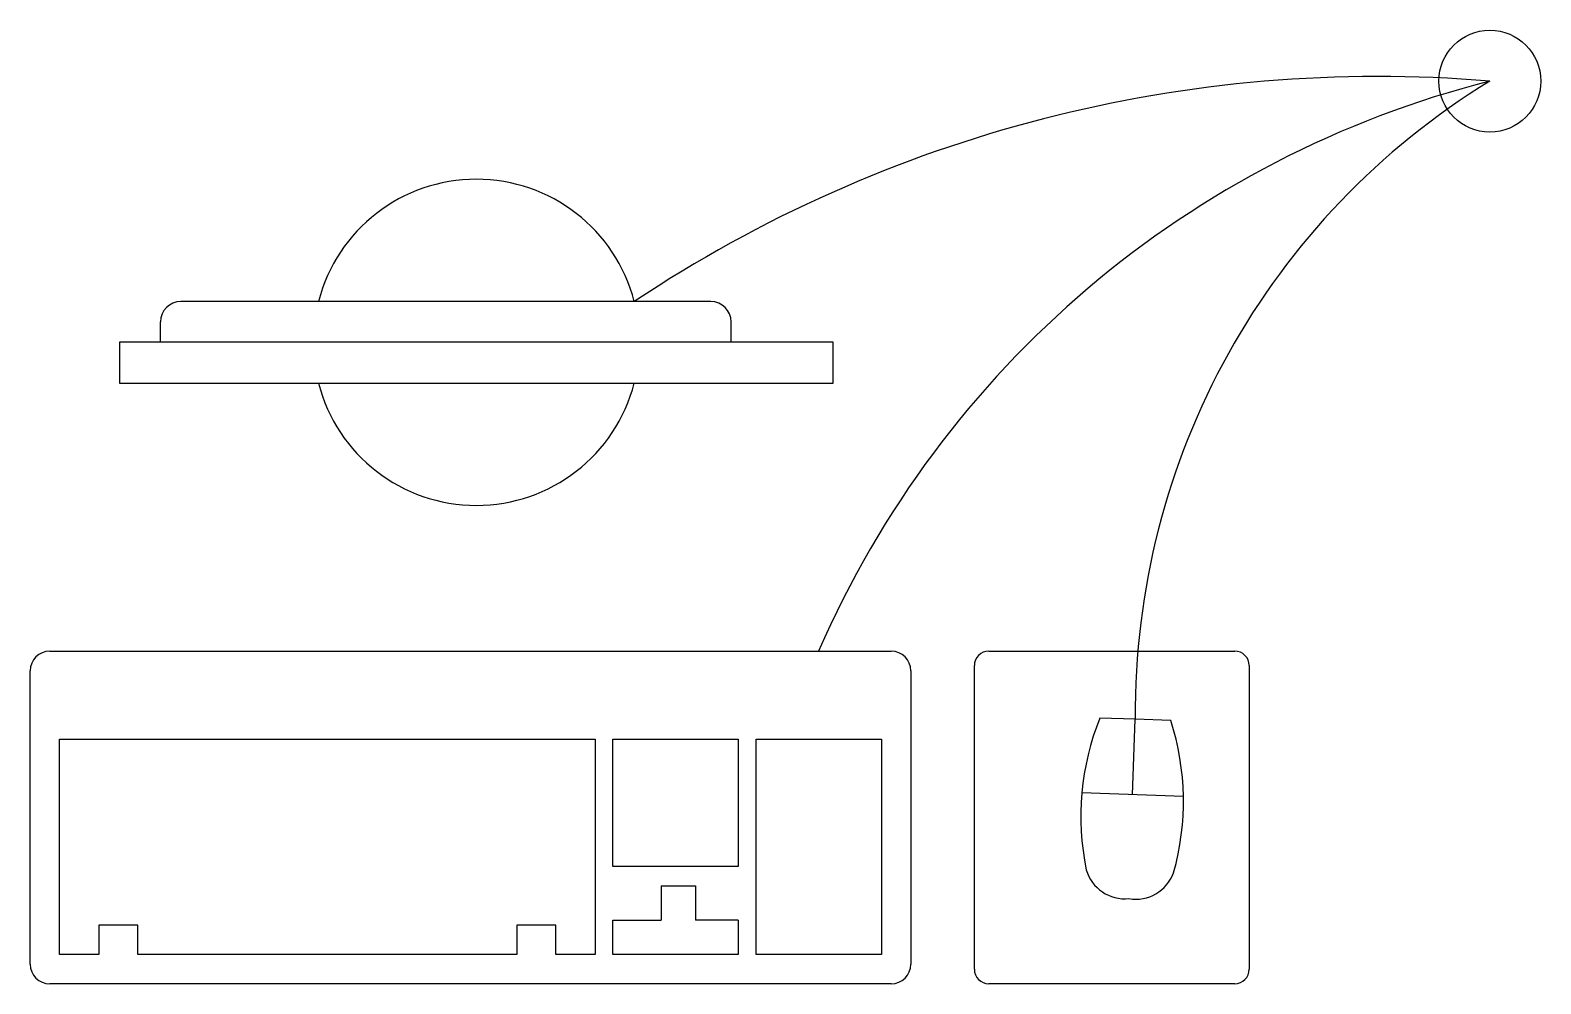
# Model space of a CAD drawing. Header units: millimetres. Extents: x 1331.027 to 1331.768, y 2713.206 to 2713.673.
import ezdxf

# ---------------------------------------------------------------- set-up
doc = ezdxf.new("R2010")
doc.units = ezdxf.units.MM
doc.header["$LTSCALE"] = 10
doc.layers.add('Equipam_informática', color=1, linetype='Continuous')

msp = doc.modelspace()

# ---------------------------------------------------------------- linework, layer by layer
at = {"layer": 'Equipam_informática'}
for p, q in [((1331.36126, 2713.54029), (1331.10126, 2713.54029)), ((1331.09126, 2713.52029), (1331.09126, 2713.53029)), ((1331.37126, 2713.52029), (1331.37126, 2713.53029)), ((1331.07126, 2713.52029), (1331.07126, 2713.50029)), ((1331.42126, 2713.52029), (1331.07126, 2713.52029)), ((1331.42126, 2713.50029), (1331.42126, 2713.52029)), ((1331.07126, 2713.50029), (1331.42126, 2713.50029)), ((1331.03698, 2713.36876), (1331.44978, 2713.36876)), ((1331.49769, 2713.36876), (1331.61831, 2713.36876)), ((1331.02738, 2713.21516), (1331.02738, 2713.35916)), ((1331.45938, 2713.35916), (1331.45938, 2713.21516)), ((1331.49059, 2713.21266), (1331.49059, 2713.36166)), ((1331.62541, 2713.36166), (1331.62541, 2713.21266)), ((1331.56955, 2713.33533), (1331.55213, 2713.33595)), ((1331.56824, 2713.29835), (1331.56955, 2713.33533)), ((1331.58697, 2713.33471), (1331.56955, 2713.33533)), ((1331.04178, 2713.32556), (1331.30448, 2713.32556)), ((1331.04178, 2713.21996), (1331.04178, 2713.32556)), ((1331.30448, 2713.32556), (1331.30448, 2713.21996)), ((1331.31326, 2713.32556), (1331.37473, 2713.32556)), ((1331.31326, 2713.26304), (1331.31326, 2713.32556)), ((1331.37473, 2713.32556), (1331.37473, 2713.26304)), ((1331.38352, 2713.32556), (1331.44498, 2713.32556)), ((1331.38352, 2713.21996), (1331.38352, 2713.32556)), ((1331.44498, 2713.32556), (1331.44498, 2713.21996)), ((1331.59315, 2713.29747), (1331.54333, 2713.29923)), ((1331.37473, 2713.26304), (1331.31326, 2713.26304)), ((1331.33688, 2713.25366), (1331.33688, 2713.23681)), ((1331.33688, 2713.25366), (1331.35373, 2713.25366)), ((1331.35373, 2713.25366), (1331.35373, 2713.23681)), ((1331.06098, 2713.23436), (1331.06098, 2713.21996)), ((1331.08018, 2713.23436), (1331.06098, 2713.23436)), ((1331.08018, 2713.21996), (1331.08018, 2713.23436)), ((1331.26608, 2713.23436), (1331.26608, 2713.21996)), ((1331.28528, 2713.23436), (1331.26608, 2713.23436)), ((1331.28528, 2713.21996), (1331.28528, 2713.23436)), ((1331.31326, 2713.23681), (1331.33688, 2713.23681)), ((1331.31326, 2713.21996), (1331.31326, 2713.23681)), ((1331.37473, 2713.23681), (1331.35373, 2713.23681)), ((1331.37473, 2713.23681), (1331.37473, 2713.21996)), ((1331.06098, 2713.21996), (1331.04178, 2713.21996)), ((1331.26608, 2713.21996), (1331.08018, 2713.21996)), ((1331.30448, 2713.21996), (1331.28528, 2713.21996)), ((1331.37473, 2713.21996), (1331.31326, 2713.21996)), ((1331.44498, 2713.21996), (1331.38352, 2713.21996)), ((1331.44978, 2713.20556), (1331.03698, 2713.20556)), ((1331.61831, 2713.20556), (1331.49769, 2713.20556))]:
    msp.add_line(p, q, dxfattribs=at)
msp.add_circle((1331.74348, 2713.64842), 0.025, dxfattribs=at)
for centre, radius, start, end in [((1331.68854, 2712.99285), 0.65787, 85.21018, 123.68009), ((1331.86408, 2713.17262), 0.49085, 104.22331, 156.44658), ((1331.93261, 2713.3385), 0.36307, 121.39425, 180.49989), ((1331.24626, 2713.52029), 0.08, 14.47751, 165.52249), ((1331.10126, 2713.53029), 0.01, 90, 180), ((1331.36126, 2713.53029), 0.01, 0, 90), ((1331.24626, 2713.52029), 0.08, 194.47751, 345.52249), ((1331.03698, 2713.35916), 0.0096, 90, 180), ((1331.44978, 2713.35916), 0.0096, 360, 90), ((1331.49769, 2713.36166), 0.0071, 90, 180), ((1331.61831, 2713.36166), 0.0071, 360, 90), ((1331.67238, 2713.28773), 0.12956, 158.15144, 191.65916), ((1331.46361, 2713.29512), 0.12956, 344.28511, 17.79283), ((1331.56437, 2713.2669), 0.01963, 195.83785, 276.02773), ((1331.56987, 2713.26671), 0.01963, 259.91654, 340.10642), ((1331.03698, 2713.21516), 0.0096, 180, 270), ((1331.44978, 2713.21516), 0.0096, 270, 0), ((1331.49769, 2713.21266), 0.0071, 180, 270), ((1331.61831, 2713.21266), 0.0071, 270, 0)]:
    msp.add_arc(centre, radius, start, end, dxfattribs=at)

doc.saveas('drawing.dxf')
